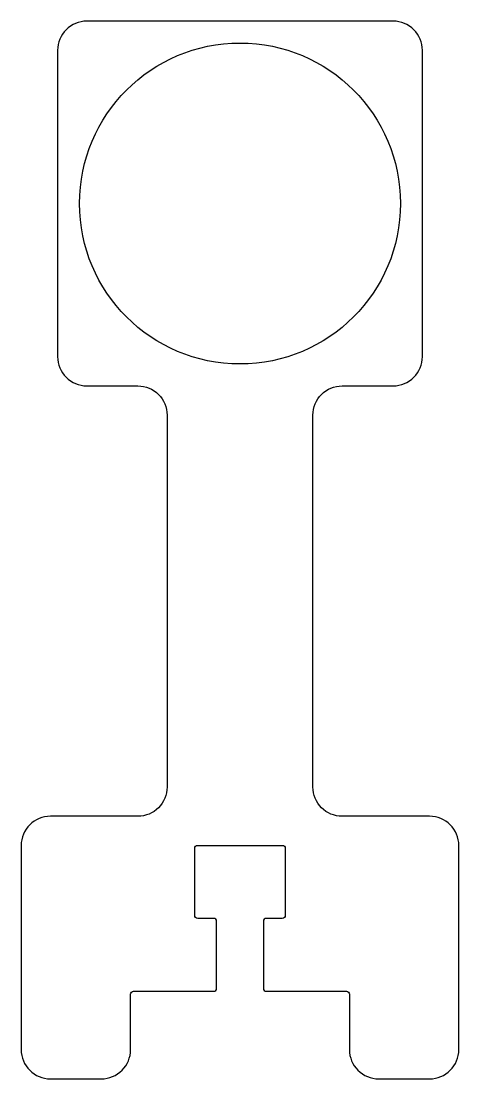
# Model space of a CAD drawing. Header units: millimetres. Extents: x -15 to 15, y -36.2 to 36.2.
import ezdxf

# ---------------------------------------------------------------- set-up
doc = ezdxf.new("R2010")
doc.units = ezdxf.units.MM

msp = doc.modelspace()

# ---------------------------------------------------------------- linework, layer by layer
msp.add_lwpolyline([(1.6, -30.05, 0.414214), (1.8, -30.25), (7.3, -30.25, -0.414214), (7.5, -30.45), (7.5, -34.25, 0.414214), (9.5, -36.25), (13, -36.25, 0.414214), (15, -34.25), (15, -20.25, 0.414214), (13, -18.25), (7, -18.25, -0.414214), (5, -16.25), (5, 9.25, -0.414214), (7, 11.25), (10.5, 11.25, 0.414214), (12.5, 13.25), (12.5, 34.25, 0.414214), (10.5, 36.25), (-10.5, 36.25, 0.414214), (-12.5, 34.25), (-12.5, 13.25, 0.414214), (-10.5, 11.25), (-7, 11.25, -0.414214), (-5, 9.25), (-5, -16.25, -0.414214), (-7, -18.25), (-13, -18.25, 0.414214), (-15, -20.25), (-15, -34.25, 0.414214), (-13, -36.25), (-9.5, -36.25, 0.414214), (-7.5, -34.25), (-7.5, -30.45, -0.414214), (-7.3, -30.25), (-1.8, -30.25, 0.414214), (-1.6, -30.05), (-1.6, -25.45, 0.414214), (-1.8, -25.25), (-2.9, -25.25, -0.414214), (-3.1, -25.05), (-3.1, -20.45, -0.414214), (-2.9, -20.25), (2.9, -20.25, -0.414214), (3.1, -20.45), (3.1, -25.05, -0.414214), (2.9, -25.25), (1.8, -25.25, 0.414214), (1.6, -25.45)], format="xyb", close=True)
msp.add_circle((0, 23.75), 11)

doc.saveas('drawing.dxf')
